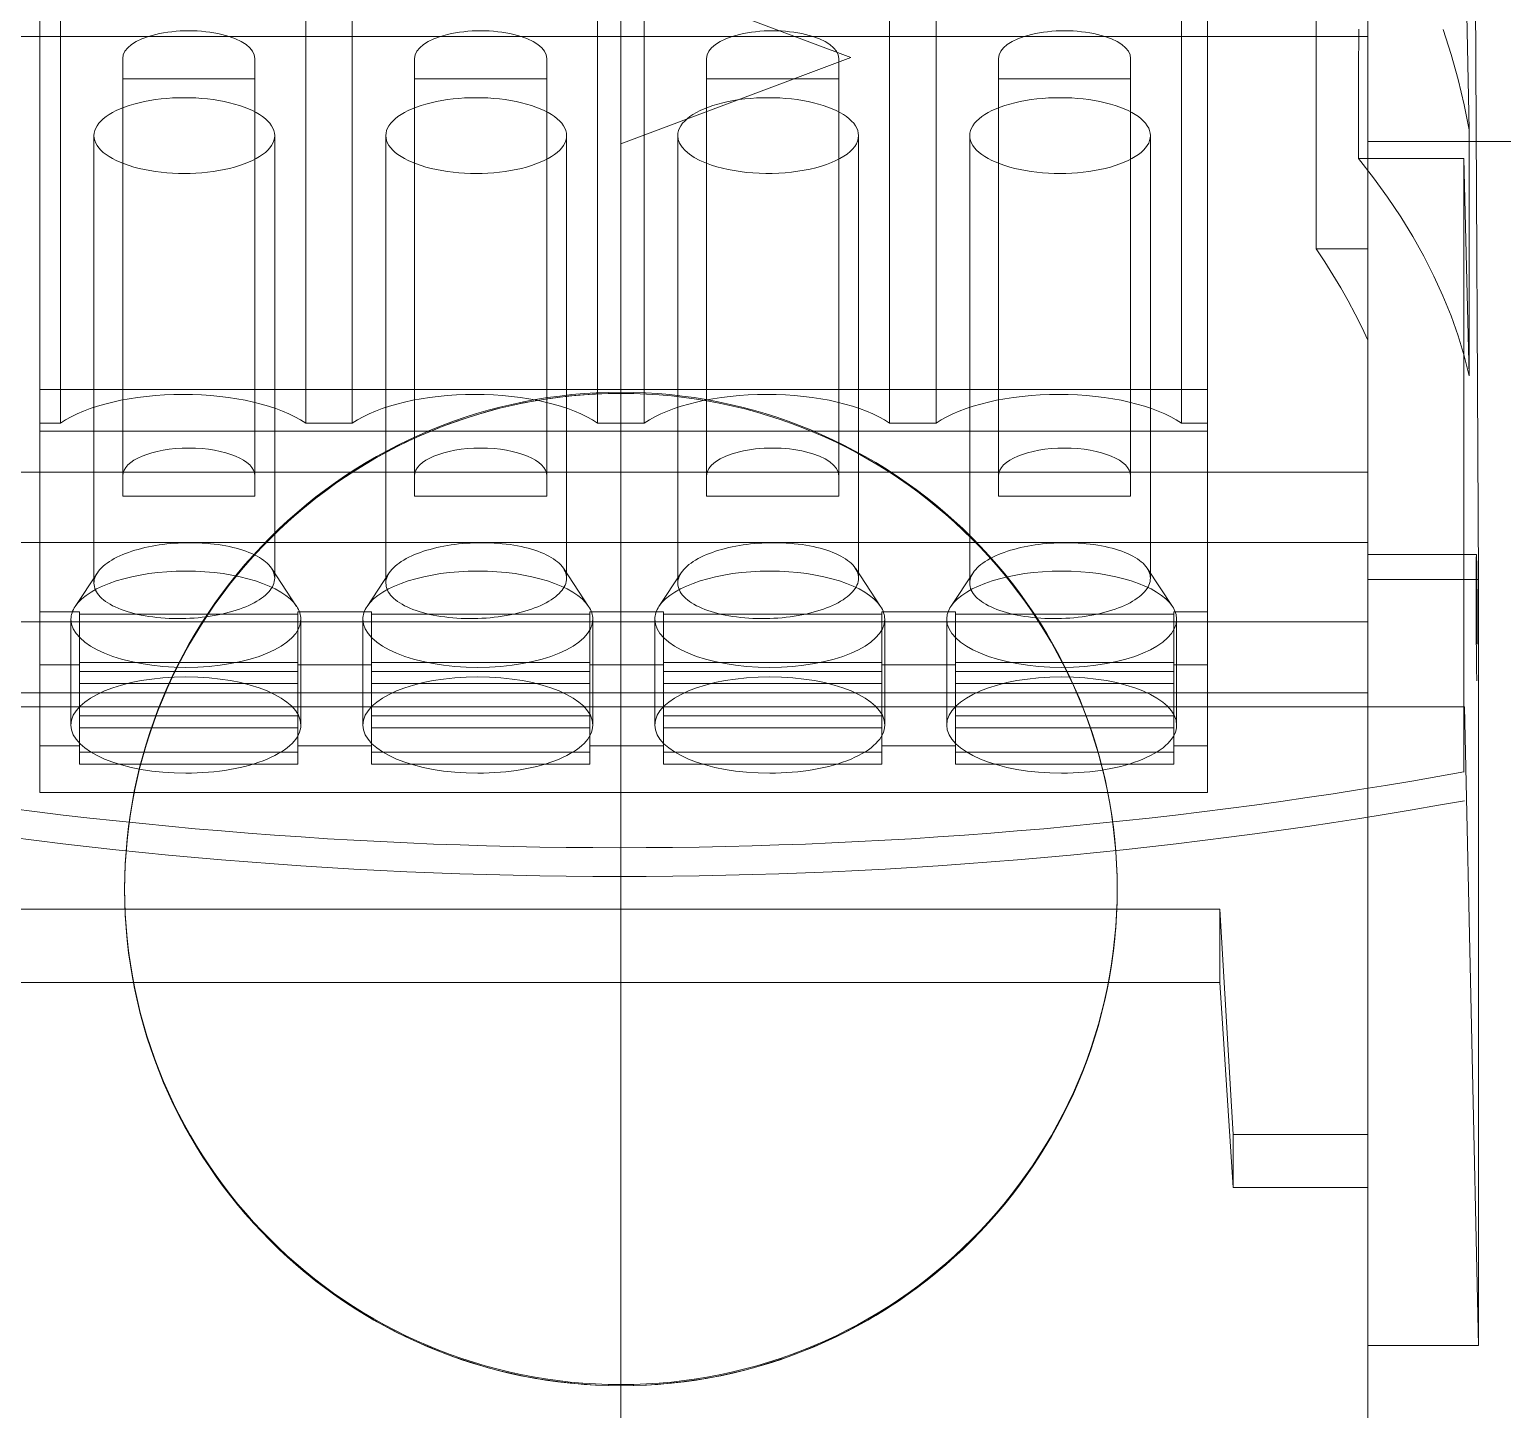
# Model space of a CAD drawing. Header units: millimetres. Extents: x 37984 to 70752, y 14140 to 37584.
# Drawn here: x 45878.35 to 45903.99, y 28320.35 to 28344.37 of the extents above; entities that cross this region are included whole.
import ezdxf

# ---------------------------------------------------------------- set-up
doc = ezdxf.new("R2010")
doc.units = ezdxf.units.MM
doc.set_wipeout_variables(frame=1)
doc.layers.add('! NO PLOT !', color=7, linetype='Continuous', true_color=0xff75dd, plot=False)
doc.layers.add('000-PI-Oprema', color=30, linetype='Continuous', lineweight=5)

# ---------------------------------------------------------------- blocks, each defined once
blk = doc.blocks.new('spojnica')
at = {"layer": '! NO PLOT !', "transparency": 33554687}
for p, q in [((44856.495, 28811.504), (44856.495, 26919.404)), ((44861.495, 28809.404), (44861.495, 26919.404))]:
    blk.add_line(p, q, dxfattribs=at)
blk = doc.blocks.new('montažnaa')
at = {"layer": '! NO PLOT !'}
blk.add_line((46568.64, 28809.404), (46568.64, 26919.404), dxfattribs=at)
blk = doc.blocks.new('DELTA IP 30 - 47506030')
blk.add_wipeout([(47259.125, 28642.892), (47320.16, 28642.779), (47320.16, 28587.934), (47259.125, 28587.933)]).dxf.layer = '000-PI-Oprema'
at = {"layer": '000-PI-Oprema'}
for p, q in [((47276.621, 28642.892), (47276.621, 28636.256)), ((47284.246, 28636.295), (47272.704, 28636.236)), ((47276.621, 28636.256), (47276.621, 28634.374)), ((47283.809, 28636.262), (47283.809, 28634.374)), ((47297.578, 28636.295), (47284.246, 28636.295)), ((47284.246, 28634.374), (47284.246, 28636.295)), ((47286.463, 28636.054), (47297.578, 28636.295)), ((47297.578, 28634.374), (47297.578, 28636.295)), ((47276.418, 28636.133), (47271.668, 28636.044)), ((47275.544, 28635.943), (47275.981, 28636.047)), ((47275.981, 28636.047), (47276.418, 28636.133)), ((47276.418, 28636.133), (47277.03, 28636.133)), ((47276.919, 28636.044), (47280.701, 28636.133)), ((47276.919, 28636.044), (47287.595, 28636.044)), ((47276.919, 28634.211), (47276.919, 28636.044)), ((47277.03, 28636.133), (47277.641, 28636.133)), ((47277.641, 28636.133), (47278.253, 28636.133)), ((47278.253, 28636.133), (47278.865, 28636.133)), ((47278.865, 28636.133), (47279.477, 28636.133)), ((47279.477, 28636.133), (47280.089, 28636.133)), ((47280.353, 28636.047), (47280.005, 28635.943)), ((47280.089, 28636.133), (47280.701, 28636.133)), ((47280.701, 28636.133), (47280.353, 28636.047)), ((47286.463, 28636.054), (47286.463, 28606.643)), ((47274.671, 28635.681), (47275.107, 28635.821)), ((47275.107, 28635.821), (47275.544, 28635.943)), ((47279.658, 28635.821), (47279.31, 28635.68)), ((47280.005, 28635.943), (47279.658, 28635.821)), ((47278.964, 28635.523), (47278.618, 28635.347)), ((47279.31, 28635.68), (47278.964, 28635.523)), ((47278.618, 28635.347), (47278.274, 28635.154)), ((47277.932, 28634.944), (47277.592, 28634.716)), ((47278.274, 28635.154), (47277.932, 28634.944)), ((47277.592, 28634.716), (47277.254, 28634.472)), ((47277.254, 28634.472), (47276.919, 28634.211)), ((47274.19, 28634.374), (47278.49, 28634.374)), ((47275.121, 28634.374), (47274.278, 28634.374)), ((47274.668, 28634.213), (47275.418, 28634.212)), ((47274.796, 28634.374), (47274.796, 28608.374)), ((47275.963, 28634.374), (47275.121, 28634.374)), ((47275.418, 28634.212), (47276.169, 28634.211)), ((47276.805, 28634.374), (47275.963, 28634.374)), ((47276.169, 28634.211), (47276.919, 28634.211)), ((47276.621, 28634.374), (47276.621, 28634.374)), ((47277.647, 28634.374), (47276.805, 28634.374)), ((47278.49, 28634.374), (47277.647, 28634.374)), ((47278.49, 28634.374), (47284.982, 28634.374)), ((47278.49, 28634.245), (47278.49, 28634.374)), ((47278.49, 28634.116), (47278.49, 28634.245)), ((47279.853, 28634.266), (47279.624, 28634.151)), ((47280.082, 28634.374), (47279.853, 28634.266)), ((47280.082, 28634.374), (47282.378, 28634.374)), ((47282.378, 28634.374), (47294.824, 28634.374)), ((47282.378, 28608.374), (47282.378, 28634.374)), ((47283.601, 28634.374), (47283.601, 28608.374)), ((47284.982, 28634.374), (47293.903, 28634.374)), ((47284.982, 28608.374), (47284.982, 28634.374)), ((47286.216, 28608.374), (47286.216, 28634.374)), ((47294.824, 28634.374), (47293.903, 28634.374)), ((47293.903, 28634.374), (47293.903, 28632.031)), ((47294.846, 28634.374), (47294.824, 28634.374)), ((47294.824, 28634.374), (47294.824, 28632.031)), ((47294.846, 28634.374), (47299.106, 28634.374)), ((47278.49, 28633.987), (47278.49, 28634.116)), ((47278.49, 28633.858), (47278.49, 28633.987)), ((47279.396, 28634.03), (47279.168, 28633.9)), ((47279.624, 28634.151), (47279.396, 28634.03)), ((47278.49, 28633.729), (47278.49, 28633.858)), ((47278.49, 28633.6), (47278.49, 28633.729)), ((47278.941, 28633.764), (47278.715, 28633.621)), ((47279.168, 28633.9), (47278.941, 28633.764)), ((47275.448, 28633.473), (47274.484, 28633.474)), ((47276.413, 28633.472), (47275.448, 28633.473)), ((47277.377, 28633.471), (47276.413, 28633.472)), ((47278.342, 28633.471), (47277.377, 28633.471)), ((47278.363, 28633.471), (47278.342, 28633.471)), ((47278.384, 28633.471), (47278.363, 28633.471)), ((47278.405, 28633.471), (47278.384, 28633.471)), ((47278.426, 28633.471), (47278.405, 28633.471)), ((47278.447, 28633.471), (47278.426, 28633.471)), ((47278.469, 28633.471), (47278.447, 28633.471)), ((47278.49, 28633.471), (47278.469, 28633.471)), ((47278.715, 28633.621), (47278.49, 28633.471)), ((47278.49, 28633.471), (47278.49, 28633.6)), ((47293.903, 28632.031), (47289.985, 28631.799)), ((47294.824, 28632.031), (47291.257, 28631.799)), ((47293.903, 28632.031), (47294.824, 28632.031)), ((47289.985, 28631.799), (47289.985, 28610.899)), ((47291.257, 28631.799), (47289.985, 28631.799)), ((47291.257, 28631.799), (47291.257, 28610.899)), ((47268.314, 28631.584), (47280.937, 28631.584)), ((47280.937, 28611.264), (47280.937, 28631.584)), ((47281.664, 28631.584), (47280.937, 28631.584)), ((47281.524, 28631.128), (47281.524, 28631.584)), ((47281.664, 28631.584), (47284.807, 28631.584)), ((47281.664, 28631.584), (47281.664, 28611.264)), ((47284.807, 28631.584), (47284.807, 28630.994)), ((47284.807, 28631.584), (47286.215, 28631.584)), ((47285.73, 28630.994), (47285.73, 28631.584)), ((47286.215, 28631.584), (47287.137, 28631.584)), ((47286.215, 28630.994), (47286.215, 28631.584)), ((47287.137, 28631.584), (47287.951, 28631.584)), ((47287.137, 28631.584), (47287.137, 28630.994)), ((47287.951, 28611.264), (47287.951, 28631.584)), ((47272.445, 28631.128), (47281.524, 28631.128)), ((47284.713, 28630.971), (47284.05, 28630.534)), ((47284.807, 28630.994), (47286.215, 28630.994)), ((47284.849, 28630.994), (47284.849, 28627.194)), ((47284.936, 28631.044), (47286.777, 28631.044)), ((47285.688, 28627.194), (47285.688, 28630.994)), ((47285.845, 28630.994), (47286.501, 28630.994)), ((47285.845, 28630.994), (47285.845, 28627.194)), ((47286.054, 28630.994), (47286.054, 28627.194)), ((47286.257, 28630.994), (47286.215, 28630.994)), ((47286.62, 28630.994), (47286.257, 28630.994)), ((47286.829, 28630.994), (47286.62, 28630.994)), ((47286.62, 28630.994), (47286.62, 28627.194)), ((47286.85, 28630.994), (47286.829, 28630.994)), ((47286.829, 28630.994), (47286.829, 28627.194)), ((47286.85, 28630.994), (47287.095, 28630.994)), ((47287.248, 28630.994), (47286.85, 28630.994)), ((47287.458, 28630.994), (47287.248, 28630.994)), ((47287.248, 28630.994), (47287.248, 28627.194)), ((47287.458, 28630.994), (47287.458, 28627.194)), ((47284.221, 28630.589), (47276.518, 28630.589)), ((47284.191, 28630.587), (47284.162, 28630.582)), ((47284.221, 28630.589), (47284.191, 28630.587)), ((47284.251, 28630.587), (47284.221, 28630.589)), ((47284.281, 28630.582), (47284.251, 28630.587)), ((47283.886, 28630.361), (47283.861, 28630.322)), ((47283.911, 28630.397), (47283.886, 28630.361)), ((47283.937, 28630.43), (47283.911, 28630.397)), ((47283.963, 28630.46), (47283.937, 28630.43)), ((47283.991, 28630.487), (47283.963, 28630.46)), ((47284.019, 28630.511), (47283.991, 28630.487)), ((47284.047, 28630.532), (47284.019, 28630.511)), ((47284.075, 28630.549), (47284.047, 28630.532)), ((47284.104, 28630.563), (47284.075, 28630.549)), ((47284.133, 28630.574), (47284.104, 28630.563)), ((47284.162, 28630.582), (47284.133, 28630.574)), ((47284.312, 28630.574), (47284.281, 28630.582)), ((47284.342, 28630.562), (47284.312, 28630.574)), ((47284.371, 28630.548), (47284.342, 28630.562)), ((47284.401, 28630.53), (47284.371, 28630.548)), ((47284.43, 28630.509), (47284.401, 28630.53)), ((47284.459, 28630.485), (47284.43, 28630.509)), ((47284.488, 28630.457), (47284.459, 28630.485)), ((47284.516, 28630.427), (47284.488, 28630.457)), ((47284.544, 28630.394), (47284.516, 28630.427)), ((47284.571, 28630.358), (47284.544, 28630.394)), ((47284.597, 28630.319), (47284.571, 28630.358)), ((47282.439, 28630.244), (47275.176, 28630.244)), ((47275.532, 28630.244), (47275.532, 28627.944)), ((47282.795, 28630.244), (47282.439, 28630.244)), ((47282.795, 28627.944), (47282.795, 28630.244)), ((47283.753, 28630.089), (47283.734, 28630.035)), ((47283.773, 28630.141), (47283.753, 28630.089)), ((47283.793, 28630.19), (47283.773, 28630.141)), ((47283.815, 28630.236), (47283.793, 28630.19)), ((47283.838, 28630.281), (47283.815, 28630.236)), ((47283.861, 28630.322), (47283.838, 28630.281)), ((47284.623, 28630.278), (47284.597, 28630.319)), ((47284.648, 28630.234), (47284.623, 28630.278)), ((47284.672, 28630.187), (47284.648, 28630.234)), ((47284.695, 28630.138), (47284.672, 28630.187)), ((47284.718, 28630.086), (47284.695, 28630.138)), ((47284.739, 28630.032), (47284.718, 28630.086)), ((47283.685, 28629.861), (47283.671, 28629.8)), ((47283.701, 28629.921), (47283.685, 28629.861)), ((47283.717, 28629.979), (47283.701, 28629.921)), ((47283.734, 28630.035), (47283.717, 28629.979)), ((47284.76, 28629.977), (47284.739, 28630.032)), ((47284.779, 28629.919), (47284.76, 28629.977)), ((47284.798, 28629.859), (47284.779, 28629.919)), ((47284.815, 28629.798), (47284.798, 28629.859)), ((47289.641, 28630.009), (47289.621, 28630.009)), ((47289.641, 28630.009), (47289.621, 28630.009)), ((47283.637, 28629.606), (47283.628, 28629.538)), ((47283.647, 28629.672), (47283.637, 28629.606)), ((47283.659, 28629.736), (47283.647, 28629.672)), ((47283.671, 28629.8), (47283.659, 28629.736)), ((47284.831, 28629.735), (47284.815, 28629.798)), ((47284.846, 28629.67), (47284.831, 28629.735)), ((47284.86, 28629.604), (47284.846, 28629.67)), ((47284.872, 28629.537), (47284.86, 28629.604)), ((47283.61, 28629.329), (47283.607, 28629.259)), ((47283.615, 28629.4), (47283.61, 28629.329)), ((47283.621, 28629.469), (47283.615, 28629.4)), ((47283.628, 28629.538), (47283.621, 28629.469)), ((47284.883, 28629.468), (47284.872, 28629.537)), ((47284.893, 28629.399), (47284.883, 28629.468)), ((47284.902, 28629.329), (47284.893, 28629.399)), ((47284.909, 28629.258), (47284.902, 28629.329)), ((47283.605, 28629.187), (47283.604, 28629.116)), ((47283.604, 28629.116), (47283.605, 28629.044)), ((47283.607, 28629.259), (47283.605, 28629.187)), ((47284.915, 28629.187), (47284.909, 28629.258)), ((47284.92, 28629.115), (47284.915, 28629.187)), ((47284.923, 28629.044), (47284.92, 28629.115)), ((47283.605, 28629.044), (47283.607, 28628.977)), ((47283.607, 28628.977), (47283.61, 28628.909)), ((47283.61, 28628.909), (47283.614, 28628.843)), ((47283.614, 28628.843), (47283.62, 28628.776)), ((47284.921, 28628.752), (47284.924, 28628.824)), ((47284.925, 28628.97), (47284.923, 28629.044)), ((47284.924, 28628.824), (47284.925, 28628.897)), ((47284.925, 28628.897), (47284.925, 28628.97)), ((47283.62, 28628.776), (47283.626, 28628.71)), ((47283.626, 28628.71), (47283.634, 28628.645)), ((47283.634, 28628.645), (47283.643, 28628.581)), ((47283.643, 28628.581), (47283.653, 28628.517)), ((47284.897, 28628.468), (47284.905, 28628.538)), ((47284.905, 28628.538), (47284.912, 28628.608)), ((47284.912, 28628.608), (47284.918, 28628.68)), ((47284.918, 28628.68), (47284.921, 28628.752)), ((47283.653, 28628.517), (47283.665, 28628.454)), ((47283.665, 28628.454), (47283.677, 28628.391)), ((47283.677, 28628.391), (47283.69, 28628.33)), ((47283.69, 28628.33), (47283.705, 28628.271)), ((47284.865, 28628.268), (47284.877, 28628.333)), ((47284.877, 28628.333), (47284.888, 28628.4)), ((47284.888, 28628.4), (47284.897, 28628.468)), ((47283.705, 28628.271), (47283.72, 28628.213)), ((47283.72, 28628.213), (47283.736, 28628.156)), ((47283.736, 28628.156), (47283.754, 28628.1)), ((47283.754, 28628.1), (47283.772, 28628.046)), ((47283.772, 28628.046), (47283.792, 28627.994)), ((47284.785, 28627.968), (47284.803, 28628.024)), ((47284.803, 28628.024), (47284.82, 28628.082)), ((47284.82, 28628.082), (47284.836, 28628.142)), ((47284.836, 28628.142), (47284.851, 28628.204)), ((47284.851, 28628.204), (47284.865, 28628.268)), ((47275.176, 28627.944), (47282.439, 28627.944)), ((47282.795, 28627.944), (47282.439, 28627.944)), ((47283.792, 28627.994), (47283.812, 28627.944)), ((47283.812, 28627.944), (47283.834, 28627.893)), ((47283.834, 28627.893), (47283.857, 28627.844)), ((47283.857, 28627.844), (47283.881, 28627.798)), ((47283.881, 28627.798), (47283.906, 28627.754)), ((47284.676, 28627.725), (47284.7, 28627.768)), ((47284.7, 28627.768), (47284.723, 28627.815)), ((47284.723, 28627.815), (47284.744, 28627.863)), ((47284.744, 28627.863), (47284.765, 28627.915)), ((47284.765, 28627.915), (47284.785, 28627.968)), ((47283.906, 28627.754), (47283.932, 28627.712)), ((47283.932, 28627.712), (47283.958, 28627.674)), ((47283.958, 28627.674), (47283.985, 28627.638)), ((47283.985, 28627.638), (47284.012, 28627.605)), ((47284.012, 28627.605), (47284.04, 28627.575)), ((47284.04, 28627.575), (47284.068, 28627.548)), ((47284.068, 28627.548), (47284.097, 28627.524)), ((47284.097, 28627.524), (47284.127, 28627.503)), ((47284.488, 28627.505), (47284.517, 28627.527)), ((47284.517, 28627.527), (47284.545, 28627.552)), ((47284.545, 28627.552), (47284.573, 28627.581)), ((47284.573, 28627.581), (47284.6, 28627.612)), ((47284.6, 28627.612), (47284.626, 28627.647)), ((47284.626, 28627.647), (47284.651, 28627.684)), ((47284.651, 28627.684), (47284.676, 28627.725)), ((47276.518, 28627.444), (47284.307, 28627.444)), ((47284.127, 28627.503), (47284.156, 28627.485)), ((47284.127, 28627.503), (47284.713, 28627.116)), ((47284.156, 28627.485), (47284.186, 28627.47)), ((47284.186, 28627.47), (47284.217, 28627.459)), ((47284.217, 28627.459), (47284.247, 28627.45)), ((47284.247, 28627.45), (47284.277, 28627.445)), ((47284.277, 28627.445), (47284.307, 28627.444)), ((47284.307, 28627.444), (47284.338, 28627.446)), ((47284.338, 28627.446), (47284.369, 28627.451)), ((47284.369, 28627.451), (47284.399, 28627.459)), ((47284.399, 28627.459), (47284.429, 28627.471)), ((47284.429, 28627.471), (47284.459, 28627.486)), ((47284.459, 28627.486), (47284.488, 28627.505)), ((47284.807, 28627.194), (47284.807, 28625.914)), ((47284.807, 28627.194), (47286.215, 28627.194)), ((47284.936, 28627.044), (47286.777, 28627.044)), ((47285.73, 28625.914), (47285.73, 28627.194)), ((47286.501, 28627.194), (47285.845, 28627.194)), ((47286.215, 28627.194), (47286.257, 28627.194)), ((47286.215, 28625.914), (47286.215, 28627.194)), ((47286.257, 28627.194), (47286.62, 28627.194)), ((47286.62, 28627.194), (47286.829, 28627.194)), ((47286.829, 28627.194), (47286.85, 28627.194)), ((47286.85, 28627.194), (47287.095, 28627.194)), ((47286.85, 28627.194), (47287.248, 28627.194)), ((47287.137, 28627.194), (47287.137, 28625.914)), ((47287.248, 28627.194), (47287.458, 28627.194)), ((47281.524, 28626.859), (47272.445, 28626.859)), ((47281.524, 28626.048), (47281.524, 28626.859)), ((47272.445, 28626.048), (47281.524, 28626.048)), ((47284.713, 28625.891), (47284.05, 28625.454)), ((47284.807, 28625.914), (47286.215, 28625.914)), ((47284.849, 28622.114), (47284.849, 28625.914)), ((47284.936, 28625.964), (47286.777, 28625.964)), ((47285.688, 28625.914), (47285.688, 28622.114)), ((47285.845, 28625.914), (47286.501, 28625.914)), ((47285.845, 28625.914), (47285.845, 28622.114)), ((47286.054, 28625.914), (47286.054, 28622.114)), ((47286.257, 28625.914), (47286.215, 28625.914)), ((47286.62, 28625.914), (47286.257, 28625.914)), ((47286.829, 28625.914), (47286.62, 28625.914)), ((47286.62, 28625.914), (47286.62, 28622.114)), ((47286.85, 28625.914), (47286.829, 28625.914)), ((47286.829, 28625.914), (47286.829, 28622.114)), ((47286.85, 28625.914), (47287.095, 28625.914)), ((47287.248, 28625.914), (47286.85, 28625.914)), ((47287.248, 28625.914), (47287.248, 28622.114)), ((47287.458, 28625.914), (47287.248, 28625.914)), ((47287.458, 28625.914), (47287.458, 28622.114)), ((47284.221, 28625.509), (47276.518, 28625.509)), ((47284.075, 28625.469), (47284.047, 28625.452)), ((47284.104, 28625.483), (47284.075, 28625.469)), ((47284.133, 28625.494), (47284.104, 28625.483)), ((47284.162, 28625.502), (47284.133, 28625.494)), ((47284.191, 28625.507), (47284.162, 28625.502)), ((47284.221, 28625.509), (47284.191, 28625.507)), ((47284.251, 28625.507), (47284.221, 28625.509)), ((47284.281, 28625.502), (47284.251, 28625.507)), ((47284.312, 28625.494), (47284.281, 28625.502)), ((47284.342, 28625.482), (47284.312, 28625.494)), ((47284.371, 28625.468), (47284.342, 28625.482)), ((47284.401, 28625.45), (47284.371, 28625.468)), ((47273.66, 28621.374), (47275.16, 28625.374)), ((47276.66, 28621.374), (47275.16, 28625.374)), ((47275.16, 28625.374), (47275.16, 28625.374)), ((47283.838, 28625.201), (47283.815, 28625.156)), ((47283.861, 28625.242), (47283.838, 28625.201)), ((47283.886, 28625.281), (47283.861, 28625.242)), ((47283.911, 28625.317), (47283.886, 28625.281)), ((47283.937, 28625.35), (47283.911, 28625.317)), ((47283.963, 28625.38), (47283.937, 28625.35)), ((47283.991, 28625.407), (47283.963, 28625.38)), ((47284.019, 28625.431), (47283.991, 28625.407)), ((47284.047, 28625.452), (47284.019, 28625.431)), ((47284.43, 28625.429), (47284.401, 28625.45)), ((47284.459, 28625.405), (47284.43, 28625.429)), ((47284.488, 28625.377), (47284.459, 28625.405)), ((47284.516, 28625.347), (47284.488, 28625.377)), ((47284.544, 28625.314), (47284.516, 28625.347)), ((47284.571, 28625.278), (47284.544, 28625.314)), ((47284.597, 28625.239), (47284.571, 28625.278)), ((47284.623, 28625.198), (47284.597, 28625.239)), ((47282.439, 28625.164), (47275.176, 28625.164)), ((47275.532, 28625.164), (47275.532, 28622.864)), ((47282.795, 28625.164), (47282.439, 28625.164)), ((47282.795, 28625.164), (47282.795, 28622.864)), ((47283.734, 28624.955), (47283.717, 28624.899)), ((47283.753, 28625.009), (47283.734, 28624.955)), ((47283.773, 28625.061), (47283.753, 28625.009)), ((47283.793, 28625.11), (47283.773, 28625.061)), ((47283.815, 28625.156), (47283.793, 28625.11)), ((47284.648, 28625.154), (47284.623, 28625.198)), ((47284.672, 28625.107), (47284.648, 28625.154)), ((47284.695, 28625.058), (47284.672, 28625.107)), ((47284.718, 28625.006), (47284.695, 28625.058)), ((47284.739, 28624.952), (47284.718, 28625.006)), ((47284.76, 28624.897), (47284.739, 28624.952)), ((47283.671, 28624.72), (47283.659, 28624.656)), ((47283.685, 28624.781), (47283.671, 28624.72)), ((47283.701, 28624.841), (47283.685, 28624.781)), ((47283.717, 28624.899), (47283.701, 28624.841)), ((47284.779, 28624.839), (47284.76, 28624.897)), ((47284.798, 28624.779), (47284.779, 28624.839)), ((47284.815, 28624.718), (47284.798, 28624.779)), ((47284.831, 28624.655), (47284.815, 28624.718)), ((47283.628, 28624.458), (47283.621, 28624.389)), ((47283.637, 28624.526), (47283.628, 28624.458)), ((47283.647, 28624.592), (47283.637, 28624.526)), ((47283.659, 28624.656), (47283.647, 28624.592)), ((47284.846, 28624.59), (47284.831, 28624.655)), ((47284.86, 28624.524), (47284.846, 28624.59)), ((47284.872, 28624.457), (47284.86, 28624.524)), ((47284.883, 28624.388), (47284.872, 28624.457)), ((47283.607, 28624.179), (47283.605, 28624.107)), ((47283.61, 28624.249), (47283.607, 28624.179)), ((47283.615, 28624.32), (47283.61, 28624.249)), ((47283.621, 28624.389), (47283.615, 28624.32)), ((47284.893, 28624.319), (47284.883, 28624.388)), ((47284.902, 28624.249), (47284.893, 28624.319)), ((47284.909, 28624.178), (47284.902, 28624.249)), ((47284.915, 28624.107), (47284.909, 28624.178)), ((47283.605, 28624.107), (47283.604, 28624.036)), ((47283.604, 28624.036), (47283.605, 28623.964)), ((47283.605, 28623.964), (47283.607, 28623.897)), ((47284.92, 28624.035), (47284.915, 28624.107)), ((47284.923, 28623.964), (47284.92, 28624.035)), ((47284.925, 28623.89), (47284.923, 28623.964)), ((47283.607, 28623.897), (47283.61, 28623.829)), ((47283.61, 28623.829), (47283.614, 28623.763)), ((47283.614, 28623.763), (47283.62, 28623.696)), ((47283.62, 28623.696), (47283.626, 28623.63)), ((47284.918, 28623.6), (47284.921, 28623.672)), ((47284.921, 28623.672), (47284.924, 28623.744)), ((47284.924, 28623.744), (47284.925, 28623.817)), ((47284.925, 28623.817), (47284.925, 28623.89)), ((47283.626, 28623.63), (47283.634, 28623.565)), ((47283.634, 28623.565), (47283.643, 28623.501)), ((47283.643, 28623.501), (47283.653, 28623.437)), ((47283.653, 28623.437), (47283.665, 28623.374)), ((47284.897, 28623.388), (47284.905, 28623.458)), ((47284.905, 28623.458), (47284.912, 28623.528)), ((47284.912, 28623.528), (47284.918, 28623.6)), ((47283.665, 28623.374), (47283.677, 28623.311)), ((47283.677, 28623.311), (47283.69, 28623.25)), ((47283.69, 28623.25), (47283.705, 28623.191)), ((47283.705, 28623.191), (47283.72, 28623.133)), ((47284.851, 28623.124), (47284.865, 28623.188)), ((47284.865, 28623.188), (47284.877, 28623.253)), ((47284.877, 28623.253), (47284.888, 28623.32)), ((47284.888, 28623.32), (47284.897, 28623.388)), ((47283.72, 28623.133), (47283.736, 28623.076)), ((47283.736, 28623.076), (47283.754, 28623.02)), ((47283.754, 28623.02), (47283.772, 28622.966)), ((47283.772, 28622.966), (47283.792, 28622.914)), ((47283.792, 28622.914), (47283.812, 28622.864)), ((47284.785, 28622.888), (47284.803, 28622.944)), ((47284.803, 28622.944), (47284.82, 28623.002)), ((47284.82, 28623.002), (47284.836, 28623.062)), ((47284.836, 28623.062), (47284.851, 28623.124)), ((47275.176, 28622.864), (47282.439, 28622.864)), ((47282.439, 28622.864), (47282.795, 28622.864)), ((47283.812, 28622.864), (47283.834, 28622.813)), ((47283.834, 28622.813), (47283.857, 28622.764)), ((47283.857, 28622.764), (47283.881, 28622.718)), ((47283.881, 28622.718), (47283.906, 28622.674)), ((47283.906, 28622.674), (47283.932, 28622.632)), ((47284.651, 28622.604), (47284.676, 28622.645)), ((47284.676, 28622.645), (47284.7, 28622.688)), ((47284.7, 28622.688), (47284.723, 28622.735)), ((47284.723, 28622.735), (47284.744, 28622.783)), ((47284.744, 28622.783), (47284.765, 28622.835)), ((47284.765, 28622.835), (47284.785, 28622.888)), ((47283.932, 28622.632), (47283.958, 28622.594)), ((47283.958, 28622.594), (47283.985, 28622.558)), ((47283.985, 28622.558), (47284.012, 28622.525)), ((47284.012, 28622.525), (47284.04, 28622.495)), ((47284.04, 28622.495), (47284.068, 28622.468)), ((47284.068, 28622.468), (47284.097, 28622.444)), ((47284.097, 28622.444), (47284.127, 28622.423)), ((47284.127, 28622.423), (47284.156, 28622.405)), ((47284.127, 28622.423), (47284.713, 28622.036)), ((47284.156, 28622.405), (47284.186, 28622.39)), ((47284.186, 28622.39), (47284.217, 28622.379)), ((47284.399, 28622.379), (47284.429, 28622.391)), ((47284.429, 28622.391), (47284.459, 28622.406)), ((47284.459, 28622.406), (47284.488, 28622.425)), ((47284.488, 28622.425), (47284.517, 28622.447)), ((47284.517, 28622.447), (47284.545, 28622.472)), ((47284.545, 28622.472), (47284.573, 28622.501)), ((47284.573, 28622.501), (47284.6, 28622.532)), ((47284.6, 28622.532), (47284.626, 28622.567)), ((47284.626, 28622.567), (47284.651, 28622.604)), ((47276.518, 28622.364), (47284.307, 28622.364)), ((47284.217, 28622.379), (47284.247, 28622.37)), ((47284.247, 28622.37), (47284.277, 28622.365)), ((47284.277, 28622.365), (47284.307, 28622.364)), ((47284.307, 28622.364), (47284.338, 28622.366)), ((47284.338, 28622.366), (47284.369, 28622.371)), ((47284.369, 28622.371), (47284.399, 28622.379)), ((47284.807, 28622.114), (47284.807, 28620.834)), ((47284.807, 28622.114), (47286.215, 28622.114)), ((47284.936, 28621.964), (47286.777, 28621.964)), ((47285.73, 28620.834), (47285.73, 28622.114)), ((47286.501, 28622.114), (47285.845, 28622.114)), ((47286.215, 28622.114), (47286.257, 28622.114)), ((47286.215, 28620.834), (47286.215, 28622.114)), ((47286.257, 28622.114), (47286.62, 28622.114)), ((47286.62, 28622.114), (47286.829, 28622.114)), ((47286.829, 28622.114), (47286.85, 28622.114)), ((47286.85, 28622.114), (47287.095, 28622.114)), ((47286.85, 28622.114), (47287.248, 28622.114)), ((47287.137, 28622.114), (47287.137, 28620.834)), ((47287.248, 28622.114), (47287.458, 28622.114)), ((47281.524, 28621.779), (47272.445, 28621.779)), ((47281.524, 28620.968), (47281.524, 28621.779)), ((47249.321, 28621.374), (47329.932, 28621.374)), ((47264.431, 28621.374), (47314.432, 28621.374)), ((47276.66, 28621.374), (47275.66, 28621.374)), ((47275.66, 28621.374), (47275.66, 28621.374)), ((47276.66, 28621.374), (47276.66, 28621.374)), ((47272.445, 28620.968), (47281.524, 28620.968)), ((47284.936, 28620.884), (47286.777, 28620.884)), ((47284.713, 28620.811), (47284.05, 28620.374)), ((47284.807, 28620.834), (47286.215, 28620.834)), ((47284.849, 28620.834), (47284.849, 28617.034)), ((47285.688, 28617.034), (47285.688, 28620.834)), ((47285.845, 28620.834), (47286.501, 28620.834)), ((47285.845, 28620.834), (47285.845, 28617.034)), ((47286.054, 28620.834), (47286.054, 28617.034)), ((47286.257, 28620.834), (47286.215, 28620.834)), ((47286.62, 28620.834), (47286.257, 28620.834)), ((47286.829, 28620.834), (47286.62, 28620.834)), ((47286.62, 28620.834), (47286.62, 28617.034)), ((47286.85, 28620.834), (47286.829, 28620.834)), ((47286.829, 28620.834), (47286.829, 28617.034)), ((47286.85, 28620.834), (47287.095, 28620.834)), ((47287.248, 28620.834), (47286.85, 28620.834)), ((47287.458, 28620.834), (47287.248, 28620.834)), ((47287.248, 28620.834), (47287.248, 28617.034)), ((47287.458, 28620.834), (47287.458, 28617.034)), ((47284.221, 28620.429), (47276.518, 28620.429)), ((47284.019, 28620.351), (47283.991, 28620.327)), ((47284.047, 28620.372), (47284.019, 28620.351)), ((47284.075, 28620.389), (47284.047, 28620.372)), ((47284.104, 28620.403), (47284.075, 28620.389)), ((47284.133, 28620.414), (47284.104, 28620.403)), ((47284.162, 28620.422), (47284.133, 28620.414)), ((47284.191, 28620.427), (47284.162, 28620.422)), ((47284.221, 28620.429), (47284.191, 28620.427)), ((47284.251, 28620.427), (47284.221, 28620.429)), ((47284.281, 28620.422), (47284.251, 28620.427)), ((47284.312, 28620.414), (47284.281, 28620.422)), ((47284.342, 28620.402), (47284.312, 28620.414)), ((47284.371, 28620.388), (47284.342, 28620.402)), ((47284.401, 28620.37), (47284.371, 28620.388)), ((47284.43, 28620.349), (47284.401, 28620.37)), ((47284.459, 28620.325), (47284.43, 28620.349)), ((47282.439, 28620.084), (47275.176, 28620.084)), ((47275.532, 28620.084), (47275.532, 28617.784)), ((47282.795, 28620.084), (47282.439, 28620.084)), ((47282.795, 28617.784), (47282.795, 28620.084)), ((47283.815, 28620.076), (47283.793, 28620.03)), ((47283.838, 28620.121), (47283.815, 28620.076)), ((47283.861, 28620.162), (47283.838, 28620.121)), ((47283.886, 28620.201), (47283.861, 28620.162)), ((47283.911, 28620.237), (47283.886, 28620.201)), ((47283.937, 28620.27), (47283.911, 28620.237)), ((47283.963, 28620.3), (47283.937, 28620.27)), ((47283.991, 28620.327), (47283.963, 28620.3)), ((47284.488, 28620.297), (47284.459, 28620.325)), ((47284.516, 28620.267), (47284.488, 28620.297)), ((47284.544, 28620.234), (47284.516, 28620.267)), ((47284.571, 28620.198), (47284.544, 28620.234)), ((47284.597, 28620.159), (47284.571, 28620.198)), ((47284.623, 28620.118), (47284.597, 28620.159)), ((47284.648, 28620.074), (47284.623, 28620.118)), ((47284.672, 28620.027), (47284.648, 28620.074)), ((47283.717, 28619.819), (47283.701, 28619.761)), ((47283.734, 28619.875), (47283.717, 28619.819)), ((47283.753, 28619.929), (47283.734, 28619.875)), ((47283.773, 28619.981), (47283.753, 28619.929)), ((47283.793, 28620.03), (47283.773, 28619.981)), ((47284.695, 28619.978), (47284.672, 28620.027)), ((47284.718, 28619.926), (47284.695, 28619.978)), ((47284.739, 28619.872), (47284.718, 28619.926)), ((47284.76, 28619.817), (47284.739, 28619.872)), ((47283.659, 28619.576), (47283.647, 28619.512)), ((47283.671, 28619.64), (47283.659, 28619.576)), ((47283.685, 28619.701), (47283.671, 28619.64)), ((47283.701, 28619.761), (47283.685, 28619.701)), ((47284.779, 28619.759), (47284.76, 28619.817)), ((47284.798, 28619.699), (47284.779, 28619.759)), ((47284.815, 28619.638), (47284.798, 28619.699)), ((47284.831, 28619.575), (47284.815, 28619.638)), ((47284.846, 28619.51), (47284.831, 28619.575)), ((47283.621, 28619.309), (47283.615, 28619.24)), ((47283.628, 28619.378), (47283.621, 28619.309)), ((47283.637, 28619.446), (47283.628, 28619.378)), ((47283.647, 28619.512), (47283.637, 28619.446)), ((47284.86, 28619.444), (47284.846, 28619.51)), ((47284.872, 28619.377), (47284.86, 28619.444)), ((47284.883, 28619.308), (47284.872, 28619.377)), ((47284.893, 28619.239), (47284.883, 28619.308)), ((47283.607, 28619.099), (47283.605, 28619.027)), ((47283.61, 28619.169), (47283.607, 28619.099)), ((47283.615, 28619.24), (47283.61, 28619.169)), ((47284.902, 28619.169), (47284.893, 28619.239)), ((47284.909, 28619.098), (47284.902, 28619.169)), ((47284.915, 28619.027), (47284.909, 28619.098)), ((47283.605, 28619.027), (47283.604, 28618.956)), ((47283.604, 28618.956), (47283.605, 28618.884)), ((47283.605, 28618.884), (47283.607, 28618.817)), ((47283.607, 28618.817), (47283.61, 28618.749)), ((47284.92, 28618.955), (47284.915, 28619.027)), ((47284.923, 28618.884), (47284.92, 28618.955)), ((47284.925, 28618.81), (47284.923, 28618.884)), ((47284.925, 28618.737), (47284.925, 28618.81)), ((47283.61, 28618.749), (47283.614, 28618.683)), ((47283.614, 28618.683), (47283.62, 28618.616)), ((47283.62, 28618.616), (47283.626, 28618.55)), ((47283.626, 28618.55), (47283.634, 28618.485)), ((47284.918, 28618.52), (47284.921, 28618.592)), ((47284.921, 28618.592), (47284.924, 28618.664)), ((47284.924, 28618.664), (47284.925, 28618.737)), ((47283.634, 28618.485), (47283.643, 28618.421)), ((47283.643, 28618.421), (47283.653, 28618.357)), ((47283.653, 28618.357), (47283.665, 28618.294)), ((47283.665, 28618.294), (47283.677, 28618.231)), ((47284.888, 28618.24), (47284.897, 28618.308)), ((47284.897, 28618.308), (47284.905, 28618.378)), ((47284.905, 28618.378), (47284.912, 28618.448)), ((47284.912, 28618.448), (47284.918, 28618.52)), ((47283.677, 28618.231), (47283.69, 28618.17)), ((47283.69, 28618.17), (47283.705, 28618.111)), ((47283.705, 28618.111), (47283.72, 28618.053)), ((47283.72, 28618.053), (47283.736, 28617.996)), ((47284.836, 28617.982), (47284.851, 28618.044)), ((47284.851, 28618.044), (47284.865, 28618.108)), ((47284.865, 28618.108), (47284.877, 28618.173)), ((47284.877, 28618.173), (47284.888, 28618.24)), ((47275.176, 28617.784), (47282.439, 28617.784)), ((47282.439, 28617.784), (47282.795, 28617.784)), ((47283.736, 28617.996), (47283.754, 28617.94)), ((47283.754, 28617.94), (47283.772, 28617.886)), ((47283.772, 28617.886), (47283.792, 28617.834)), ((47283.792, 28617.834), (47283.812, 28617.784)), ((47283.812, 28617.784), (47283.834, 28617.733)), ((47284.765, 28617.755), (47284.785, 28617.808)), ((47284.785, 28617.808), (47284.803, 28617.864)), ((47284.803, 28617.864), (47284.82, 28617.922)), ((47284.82, 28617.922), (47284.836, 28617.982)), ((47283.834, 28617.733), (47283.857, 28617.684)), ((47283.857, 28617.684), (47283.881, 28617.638)), ((47283.881, 28617.638), (47283.906, 28617.594)), ((47283.906, 28617.594), (47283.932, 28617.552)), ((47283.932, 28617.552), (47283.958, 28617.514)), ((47283.958, 28617.514), (47283.985, 28617.478)), ((47284.626, 28617.487), (47284.651, 28617.524)), ((47284.651, 28617.524), (47284.676, 28617.565)), ((47284.676, 28617.565), (47284.7, 28617.608)), ((47284.7, 28617.608), (47284.723, 28617.655)), ((47284.723, 28617.655), (47284.744, 28617.703)), ((47284.744, 28617.703), (47284.765, 28617.755)), ((47276.518, 28617.284), (47284.307, 28617.284)), ((47283.985, 28617.478), (47284.012, 28617.445)), ((47284.012, 28617.445), (47284.04, 28617.415)), ((47284.04, 28617.415), (47284.068, 28617.388)), ((47284.068, 28617.388), (47284.097, 28617.364)), ((47284.097, 28617.364), (47284.127, 28617.343)), ((47284.127, 28617.343), (47284.156, 28617.325)), ((47284.127, 28617.343), (47284.713, 28616.956)), ((47284.156, 28617.325), (47284.186, 28617.31)), ((47284.186, 28617.31), (47284.217, 28617.299)), ((47284.217, 28617.299), (47284.247, 28617.29)), ((47284.247, 28617.29), (47284.277, 28617.285)), ((47284.277, 28617.285), (47284.307, 28617.284)), ((47284.307, 28617.284), (47284.338, 28617.286)), ((47284.338, 28617.286), (47284.369, 28617.291)), ((47284.369, 28617.291), (47284.399, 28617.299)), ((47284.399, 28617.299), (47284.429, 28617.311)), ((47284.429, 28617.311), (47284.459, 28617.326)), ((47284.459, 28617.326), (47284.488, 28617.345)), ((47284.488, 28617.345), (47284.517, 28617.367)), ((47284.517, 28617.367), (47284.545, 28617.392)), ((47284.545, 28617.392), (47284.573, 28617.421)), ((47284.573, 28617.421), (47284.6, 28617.452)), ((47284.6, 28617.452), (47284.626, 28617.487)), ((47284.807, 28617.034), (47284.807, 28615.754)), ((47284.807, 28617.034), (47286.215, 28617.034)), ((47285.73, 28615.754), (47285.73, 28617.034)), ((47286.501, 28617.034), (47285.845, 28617.034)), ((47286.215, 28617.034), (47286.257, 28617.034)), ((47286.215, 28615.754), (47286.215, 28617.034)), ((47286.257, 28617.034), (47286.62, 28617.034)), ((47286.62, 28617.034), (47286.829, 28617.034)), ((47286.829, 28617.034), (47286.85, 28617.034)), ((47286.85, 28617.034), (47287.095, 28617.034)), ((47286.85, 28617.034), (47287.248, 28617.034)), ((47287.137, 28617.034), (47287.137, 28615.754)), ((47287.248, 28617.034), (47287.458, 28617.034)), ((47284.936, 28616.884), (47286.777, 28616.884)), ((47281.524, 28616.699), (47272.445, 28616.699)), ((47281.524, 28615.888), (47281.524, 28616.699)), ((47272.445, 28615.888), (47281.524, 28615.888)), ((47284.713, 28615.731), (47284.05, 28615.294)), ((47284.807, 28615.754), (47286.215, 28615.754)), ((47284.849, 28615.754), (47284.849, 28611.954)), ((47284.936, 28615.804), (47286.777, 28615.804)), ((47285.688, 28611.954), (47285.688, 28615.754)), ((47285.845, 28615.754), (47286.501, 28615.754)), ((47285.845, 28615.754), (47285.845, 28611.954)), ((47286.054, 28615.754), (47286.054, 28611.954)), ((47286.257, 28615.754), (47286.215, 28615.754)), ((47286.62, 28615.754), (47286.257, 28615.754)), ((47286.829, 28615.754), (47286.62, 28615.754)), ((47286.62, 28615.754), (47286.62, 28611.954)), ((47286.85, 28615.754), (47286.829, 28615.754)), ((47286.829, 28615.754), (47286.829, 28611.954)), ((47286.85, 28615.754), (47287.095, 28615.754)), ((47287.248, 28615.754), (47286.85, 28615.754)), ((47287.458, 28615.754), (47287.248, 28615.754)), ((47287.248, 28615.754), (47287.248, 28611.954)), ((47287.458, 28615.754), (47287.458, 28611.954)), ((47284.221, 28615.349), (47276.518, 28615.349)), ((47283.963, 28615.22), (47283.937, 28615.19)), ((47283.991, 28615.247), (47283.963, 28615.22)), ((47284.019, 28615.271), (47283.991, 28615.247)), ((47284.047, 28615.292), (47284.019, 28615.271)), ((47284.075, 28615.309), (47284.047, 28615.292)), ((47284.104, 28615.323), (47284.075, 28615.309)), ((47284.133, 28615.334), (47284.104, 28615.323)), ((47284.162, 28615.342), (47284.133, 28615.334)), ((47284.191, 28615.347), (47284.162, 28615.342)), ((47284.221, 28615.349), (47284.191, 28615.347)), ((47284.251, 28615.347), (47284.221, 28615.349)), ((47284.281, 28615.342), (47284.251, 28615.347)), ((47284.312, 28615.334), (47284.281, 28615.342)), ((47284.342, 28615.322), (47284.312, 28615.334)), ((47284.371, 28615.308), (47284.342, 28615.322)), ((47284.401, 28615.29), (47284.371, 28615.308)), ((47284.43, 28615.269), (47284.401, 28615.29)), ((47284.459, 28615.245), (47284.43, 28615.269)), ((47284.488, 28615.217), (47284.459, 28615.245)), ((47284.516, 28615.187), (47284.488, 28615.217)), ((47282.439, 28615.004), (47275.176, 28615.004)), ((47275.532, 28615.004), (47275.532, 28612.704)), ((47282.795, 28615.004), (47282.439, 28615.004)), ((47282.795, 28612.704), (47282.795, 28615.004)), ((47283.793, 28614.95), (47283.773, 28614.901)), ((47283.815, 28614.996), (47283.793, 28614.95)), ((47283.838, 28615.041), (47283.815, 28614.996)), ((47283.861, 28615.082), (47283.838, 28615.041)), ((47283.886, 28615.121), (47283.861, 28615.082)), ((47283.911, 28615.157), (47283.886, 28615.121)), ((47283.937, 28615.19), (47283.911, 28615.157)), ((47284.544, 28615.154), (47284.516, 28615.187)), ((47284.571, 28615.118), (47284.544, 28615.154)), ((47284.597, 28615.079), (47284.571, 28615.118)), ((47284.623, 28615.038), (47284.597, 28615.079)), ((47284.648, 28614.994), (47284.623, 28615.038)), ((47284.672, 28614.947), (47284.648, 28614.994)), ((47284.695, 28614.898), (47284.672, 28614.947)), ((47283.717, 28614.739), (47283.701, 28614.681)), ((47283.734, 28614.795), (47283.717, 28614.739)), ((47283.753, 28614.849), (47283.734, 28614.795)), ((47283.773, 28614.901), (47283.753, 28614.849)), ((47284.718, 28614.846), (47284.695, 28614.898)), ((47284.739, 28614.792), (47284.718, 28614.846)), ((47284.76, 28614.737), (47284.739, 28614.792)), ((47284.779, 28614.679), (47284.76, 28614.737)), ((47283.659, 28614.496), (47283.647, 28614.432)), ((47283.671, 28614.56), (47283.659, 28614.496)), ((47283.685, 28614.621), (47283.671, 28614.56)), ((47283.701, 28614.681), (47283.685, 28614.621)), ((47284.798, 28614.619), (47284.779, 28614.679)), ((47284.815, 28614.558), (47284.798, 28614.619)), ((47284.831, 28614.495), (47284.815, 28614.558)), ((47284.846, 28614.43), (47284.831, 28614.495)), ((47283.621, 28614.229), (47283.615, 28614.16)), ((47283.628, 28614.298), (47283.621, 28614.229)), ((47283.637, 28614.366), (47283.628, 28614.298)), ((47283.647, 28614.432), (47283.637, 28614.366)), ((47284.86, 28614.364), (47284.846, 28614.43)), ((47284.872, 28614.297), (47284.86, 28614.364)), ((47284.883, 28614.228), (47284.872, 28614.297)), ((47284.893, 28614.159), (47284.883, 28614.228)), ((47283.605, 28613.947), (47283.604, 28613.876)), ((47283.607, 28614.019), (47283.605, 28613.947)), ((47283.61, 28614.089), (47283.607, 28614.019)), ((47283.615, 28614.16), (47283.61, 28614.089)), ((47284.902, 28614.089), (47284.893, 28614.159)), ((47284.909, 28614.018), (47284.902, 28614.089)), ((47284.915, 28613.947), (47284.909, 28614.018)), ((47284.92, 28613.875), (47284.915, 28613.947)), ((47283.604, 28613.876), (47283.605, 28613.804)), ((47283.605, 28613.804), (47283.607, 28613.737)), ((47283.607, 28613.737), (47283.61, 28613.669)), ((47283.61, 28613.669), (47283.614, 28613.603)), ((47284.923, 28613.804), (47284.92, 28613.875)), ((47284.925, 28613.73), (47284.923, 28613.804)), ((47284.925, 28613.657), (47284.925, 28613.73)), ((47283.614, 28613.603), (47283.62, 28613.536)), ((47283.62, 28613.536), (47283.626, 28613.47)), ((47283.626, 28613.47), (47283.634, 28613.405)), ((47284.912, 28613.368), (47284.918, 28613.44)), ((47284.918, 28613.44), (47284.921, 28613.512)), ((47284.921, 28613.512), (47284.924, 28613.584)), ((47284.924, 28613.584), (47284.925, 28613.657)), ((47283.634, 28613.405), (47283.643, 28613.341)), ((47283.643, 28613.341), (47283.653, 28613.277)), ((47283.653, 28613.277), (47283.665, 28613.214)), ((47283.665, 28613.214), (47283.677, 28613.151)), ((47284.877, 28613.093), (47284.888, 28613.16)), ((47284.888, 28613.16), (47284.897, 28613.228)), ((47284.897, 28613.228), (47284.905, 28613.298)), ((47284.905, 28613.298), (47284.912, 28613.368)), ((47283.677, 28613.151), (47283.69, 28613.09)), ((47283.69, 28613.09), (47283.705, 28613.031)), ((47283.705, 28613.031), (47283.72, 28612.973)), ((47283.72, 28612.973), (47283.736, 28612.916)), ((47283.736, 28612.916), (47283.754, 28612.86)), ((47284.82, 28612.842), (47284.836, 28612.902)), ((47284.836, 28612.902), (47284.851, 28612.964)), ((47284.851, 28612.964), (47284.865, 28613.028)), ((47284.865, 28613.028), (47284.877, 28613.093)), ((47275.176, 28612.704), (47282.439, 28612.704)), ((47282.439, 28612.704), (47282.795, 28612.704)), ((47283.754, 28612.86), (47283.772, 28612.806)), ((47283.772, 28612.806), (47283.792, 28612.754)), ((47283.792, 28612.754), (47283.812, 28612.704)), ((47283.812, 28612.704), (47283.834, 28612.653)), ((47283.834, 28612.653), (47283.857, 28612.604)), ((47284.744, 28612.623), (47284.765, 28612.675)), ((47284.765, 28612.675), (47284.785, 28612.728)), ((47284.785, 28612.728), (47284.803, 28612.784)), ((47284.803, 28612.784), (47284.82, 28612.842)), ((47289.641, 28612.738), (47289.621, 28612.738)), ((47289.641, 28612.738), (47289.621, 28612.738)), ((47283.857, 28612.604), (47283.881, 28612.558)), ((47283.881, 28612.558), (47283.906, 28612.514)), ((47283.906, 28612.514), (47283.932, 28612.472)), ((47283.932, 28612.472), (47283.958, 28612.434)), ((47283.958, 28612.434), (47283.985, 28612.398)), ((47283.985, 28612.398), (47284.012, 28612.365)), ((47284.6, 28612.372), (47284.626, 28612.407)), ((47284.626, 28612.407), (47284.651, 28612.444)), ((47284.651, 28612.444), (47284.676, 28612.485)), ((47284.676, 28612.485), (47284.7, 28612.528)), ((47284.7, 28612.528), (47284.723, 28612.575)), ((47284.723, 28612.575), (47284.744, 28612.623)), ((47276.518, 28612.204), (47284.307, 28612.204)), ((47284.012, 28612.365), (47284.04, 28612.335)), ((47284.04, 28612.335), (47284.068, 28612.308)), ((47284.068, 28612.308), (47284.097, 28612.284)), ((47284.097, 28612.284), (47284.127, 28612.263)), ((47284.127, 28612.263), (47284.156, 28612.245)), ((47284.127, 28612.263), (47284.713, 28611.876)), ((47284.156, 28612.245), (47284.186, 28612.23)), ((47284.186, 28612.23), (47284.217, 28612.219)), ((47284.217, 28612.219), (47284.247, 28612.21)), ((47284.247, 28612.21), (47284.277, 28612.205)), ((47284.277, 28612.205), (47284.307, 28612.204)), ((47284.307, 28612.204), (47284.338, 28612.206)), ((47284.338, 28612.206), (47284.369, 28612.211)), ((47284.369, 28612.211), (47284.399, 28612.219)), ((47284.399, 28612.219), (47284.429, 28612.231)), ((47284.429, 28612.231), (47284.459, 28612.246)), ((47284.459, 28612.246), (47284.488, 28612.265)), ((47284.488, 28612.265), (47284.517, 28612.287)), ((47284.517, 28612.287), (47284.545, 28612.312)), ((47284.545, 28612.312), (47284.573, 28612.341)), ((47284.573, 28612.341), (47284.6, 28612.372)), ((47284.807, 28611.954), (47284.807, 28611.264)), ((47286.215, 28611.954), (47284.807, 28611.954)), ((47285.73, 28611.264), (47285.73, 28611.954)), ((47286.501, 28611.954), (47285.845, 28611.954)), ((47286.257, 28611.954), (47286.215, 28611.954)), ((47286.215, 28611.264), (47286.215, 28611.954)), ((47286.257, 28611.954), (47286.62, 28611.954)), ((47286.62, 28611.954), (47286.829, 28611.954)), ((47286.85, 28611.954), (47286.829, 28611.954)), ((47286.85, 28611.954), (47287.095, 28611.954)), ((47286.85, 28611.954), (47287.248, 28611.954)), ((47287.137, 28611.264), (47287.137, 28611.954)), ((47287.248, 28611.954), (47287.458, 28611.954)), ((47281.524, 28611.619), (47272.445, 28611.619)), ((47281.524, 28611.264), (47281.524, 28611.619)), ((47284.936, 28611.804), (47286.777, 28611.804)), ((47268.314, 28611.264), (47280.937, 28611.264)), ((47280.937, 28611.264), (47281.664, 28611.264)), ((47281.664, 28611.264), (47284.807, 28611.264)), ((47284.807, 28611.264), (47286.215, 28611.264)), ((47286.215, 28611.264), (47287.137, 28611.264)), ((47287.137, 28611.264), (47287.951, 28611.264))]:
    blk.add_line(p, q, dxfattribs=at)
for centre, major_axis, ratio, start_param, end_param in [((47284.909, 28636.266), (1.1, 0.004), 0.007926, 1.139193, 3.140669), ((47284.909, 28636.266), (1.1, 0.004), 0.007926, -3.137593, -0.003792), ((47284.909, 28636.266), (1.1, 0.004), 0.007926, 3.140669, 3.145593), ((47220.71, 28621.349), (0, -75.112), 0.908003, 1.570796, 1.767707), ((47221.212, 28621.349), (0, -75.112), 0.908003, 1.570796, 1.767849), ((47282.07, 28628.994), (0, 2.5), 0.41916, 0.547598, 1.570796), ((47284.936, 28629.044), (0, 2), 0.41916, 0.269822, 1.570796), ((47284.936, 28629.044), (0, 2), 0.41916, 0, 0.269822), ((47284.936, 28629.044), (0, 2), 0.41916, -1.570796, 0), ((47286.777, 28629.044), (0, -2), 0.41916, 3.141593, 4.712389), ((47286.777, 28629.044), (0, -2), 0.41916, 1.570796, 3.141593), ((47276.518, 28629.016), (0, 1.573), 0.41916, 0, 3.141593), ((47276.518, 28629.016), (0, 1.573), 0.41916, -3.141593, 0), ((47275.176, 28629.094), (0, -1.15), 0.41916, 3.141593, 6.283186), ((47282.439, 28629.094), (0, -1.15), 0.41916, 3.141593, 6.283185), ((47289.621, 28621.374), (8.636, 0), 0.999993, 1.570796, 3.141593), ((47289.621, 28621.374), (8.636, 0), 0.999993, 1.570796, 3.141593), ((47289.641, 28621.374), (0, -8.636), 0.999993, 3.141593, 4.712389), ((47289.641, 28621.374), (0, 8.636), 0.999993, 0, 1.570796), ((47289.621, 28621.374), (8.636, 0), 0.999993, 0, 1.570796), ((47289.621, 28621.374), (8.636, 0), 0.999993, 0, 1.570796), ((47289.641, 28621.374), (0, -8.636), 0.999993, 1.570796, 3.141593), ((47289.641, 28621.374), (0, 8.636), 0.999993, -1.570796, 0), ((47282.07, 28628.994), (0, 2.5), 0.41916, 1.570796, 2.593994), ((47284.936, 28629.044), (0, 2), 0.41916, 1.570796, 2.871771), ((47284.936, 28629.044), (0, 2), 0.41916, 3.141593, 4.712389), ((47286.777, 28629.044), (0, -2), 0.41916, -1.570796, 0), ((47286.777, 28629.044), (0, -2), 0.41916, 0, 1.570796), ((47284.936, 28629.044), (0, 2), 0.41916, 2.871771, 3.141593), ((47282.07, 28623.914), (0, -2.5), 0.41916, -2.593994, -1.570796), ((47284.936, 28623.964), (0, 2), 0.41916, 0.269822, 1.570796), ((47284.936, 28623.964), (0, 2), 0.41916, 0, 0.269822), ((47284.936, 28623.964), (0, 2), 0.41916, -1.570796, 0), ((47286.777, 28623.964), (0, -2), 0.41916, 3.141593, 4.712389), ((47286.777, 28623.964), (0, -2), 0.41916, 1.570796, 3.141593), ((47276.518, 28623.936), (0, 1.573), 0.41916, 0, 3.141593), ((47276.518, 28623.936), (0, 1.573), 0.41916, -2.321338, 0), ((47275.176, 28624.014), (0, -1.15), 0.41916, 3.141593, 6.283186), ((47282.439, 28624.014), (0, 1.15), 0.41916, 0, 3.141593), ((47284.936, 28623.964), (0, 2), 0.41916, 1.570796, 2.871771), ((47284.936, 28623.964), (0, 2), 0.41916, 3.141593, 4.712389), ((47286.777, 28623.964), (0, -2), 0.41916, -1.570796, 0), ((47286.777, 28623.964), (0, -2), 0.41916, 0, 1.570796), ((47282.07, 28623.914), (0, -2.5), 0.41916, -1.570796, -0.547598), ((47276.518, 28623.936), (0, 1.573), 0.41916, 3.141593, 3.961847), ((47284.936, 28623.964), (0, 2), 0.41916, 2.871771, 3.141593), ((47289.621, 28621.374), (8.636, 0), 0.999993, -3.141593, -1.570796), ((47289.621, 28621.374), (8.636, 0), 0.999993, -3.141593, -1.570796), ((47289.641, 28621.374), (0, -8.636), 0.999993, -1.570796, 0), ((47289.641, 28621.374), (0, 8.636), 0.999993, 1.570796, 3.141593), ((47289.621, 28621.374), (8.636, 0), 0.999993, -1.570796, 0), ((47289.621, 28621.374), (8.636, 0), 0.999993, -1.570796, 0), ((47289.641, 28621.374), (0, -8.636), 0.999993, 0, 1.570796), ((47289.641, 28621.374), (0, 8.636), 0.999993, -3.141593, -1.570796), ((47220.71, 28621.349), (0, -75.112), 0.908003, 1.373886, 1.570796), ((47221.212, 28621.349), (0, -75.112), 0.908003, 1.373744, 1.570796), ((47282.07, 28618.834), (0, 2.5), 0.41916, 0.547598, 1.570796), ((47284.936, 28618.884), (0, 2), 0.41916, 0, 0.269822), ((47284.936, 28618.884), (0, 2), 0.41916, -1.570796, 0), ((47286.777, 28618.884), (0, -2), 0.41916, 3.141593, 4.712389), ((47286.777, 28618.884), (0, -2), 0.41916, 1.570796, 3.141593), ((47284.936, 28618.884), (0, 2), 0.41916, 0.269822, 1.570796), ((47276.518, 28618.856), (0, 1.573), 0.41916, 0, 3.141593), ((47276.518, 28618.856), (0, 1.573), 0.41916, -3.141593, 0), ((47275.176, 28618.934), (0, -1.15), 0.41916, 3.141593, 6.283186), ((47282.439, 28618.934), (0, -1.15), 0.41916, 3.141593, 6.283185), ((47282.07, 28618.834), (0, 2.5), 0.41916, 1.570796, 2.593994), ((47284.936, 28618.884), (0, 2), 0.41916, 1.570796, 2.871771), ((47284.936, 28618.884), (0, 2), 0.41916, 3.141593, 4.712389), ((47286.777, 28618.884), (0, -2), 0.41916, -1.570796, 0), ((47286.777, 28618.884), (0, -2), 0.41916, 0, 1.570796), ((47284.936, 28618.884), (0, 2), 0.41916, 2.871771, 3.141593), ((47282.07, 28613.754), (0, 2.5), 0.41916, 0.547598, 1.570796), ((47284.936, 28613.804), (0, 2), 0.41916, 0.269822, 1.570796), ((47284.936, 28613.804), (0, 2), 0.41916, 0, 0.269822), ((47284.936, 28613.804), (0, 2), 0.41916, -1.570796, 0), ((47286.777, 28613.804), (0, -2), 0.41916, 3.141593, 4.712389), ((47286.777, 28613.804), (0, -2), 0.41916, 1.570796, 3.141593), ((47276.518, 28613.776), (0, 1.573), 0.41916, 0, 3.141593), ((47276.518, 28613.776), (0, 1.573), 0.41916, -3.141593, 0), ((47275.176, 28613.854), (0, -1.15), 0.41916, 3.141593, 6.283186), ((47282.439, 28613.854), (0, -1.15), 0.41916, 3.141593, 6.283185), ((47282.07, 28613.754), (0, 2.5), 0.41916, 1.570796, 2.593994), ((47284.936, 28613.804), (0, 2), 0.41916, 1.570796, 2.871771), ((47284.936, 28613.804), (0, 2), 0.41916, 3.141593, 4.712389), ((47286.777, 28613.804), (0, -2), 0.41916, -1.570796, 0), ((47286.777, 28613.804), (0, -2), 0.41916, 0, 1.570796), ((47284.936, 28613.804), (0, 2), 0.41916, 2.871771, 3.141593)]:
    blk.add_ellipse(centre, major_axis=major_axis, ratio=ratio, start_param=start_param, end_param=end_param, dxfattribs=at)

msp = doc.modelspace()

# ---------------------------------------------------------------- block references
at = {"layer": '000-PI-Oprema'}
for name, p in [('montažnaa', (-686.158, -100)), ('spojnica', (1023.847, -100))]:
    msp.add_blockref(name, p, dxfattribs=at)

# ---------------------------------------------------------------- next in the draw order: block references
at = {"layer": '000-PI-Oprema', "rotation": 270}
msp.add_blockref('DELTA IP 30 - 47506030', (17267.27, 75619.046), dxfattribs=at)

doc.saveas('drawing.dxf')
